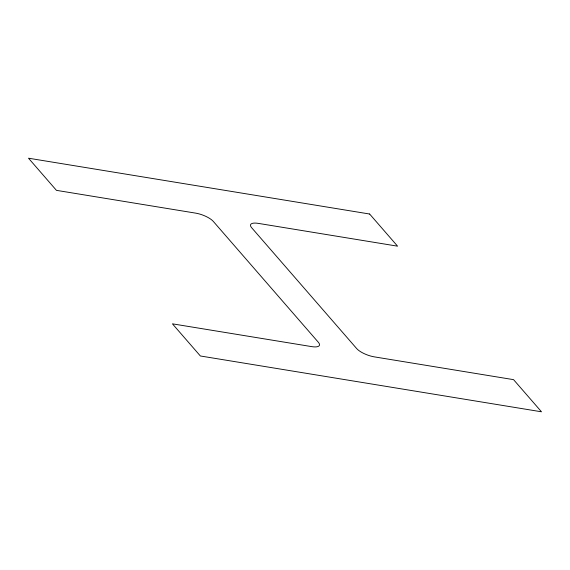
<?xml version="1.0" encoding="UTF-8"?>
<svg xmlns="http://www.w3.org/2000/svg" width="570" height="570" viewBox="0 0 570 570"><rect width="100%" height="100%" fill="white"/><g stroke="black" fill="none" stroke-linecap="round" stroke-linejoin="round"><path stroke-width="0.85" d="M369.631 214.021L28.5 158.203L56.437 190.352L195.688 213.137A14.136 4.653 20.6 0 1 213.322 221.431L318.366 342.299A14.136 4.653 20.6 0 1 311.683 346.617L172.432 323.831L200.369 355.979L541.5 411.797L513.563 379.649L374.312 356.863A14.136 4.653 20.6 0 1 356.678 348.569L251.634 227.701A14.136 4.653 20.6 0 1 258.317 223.383L397.568 246.169L369.631 214.021"/></g></svg>
